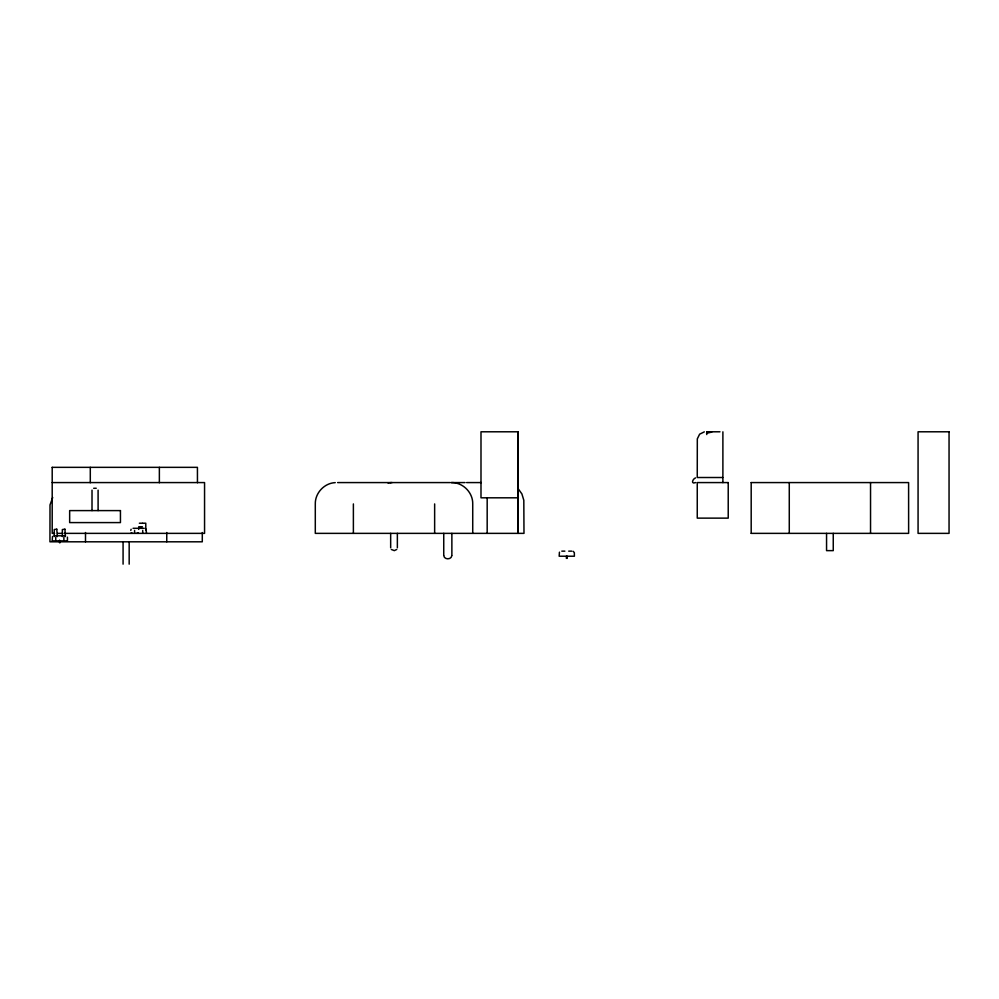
<?xml version="1.0" encoding="UTF-8"?>
<svg xmlns="http://www.w3.org/2000/svg" width="999" height="999" viewBox="0 0 999 999"><rect width="100%" height="100%" fill="white"/><g stroke="black" fill="none" stroke-linecap="round" stroke-linejoin="round"><path stroke-width="1.5" d="M518.131 533.366L518.144 431.793L518.144 497.814M130.782 530.419L131.131 529.245M397.365 547.789L397.365 533.366M92.02 490.109L92.008 510.601M451.835 555.669C451.411 559.865 444.205 559.865 443.781 555.669M52.485 536.438L52.198 540.871M559.44 552.16L559.165 556.218L574.388 556.218L574.338 552.647L573.151 551.298M52.71 497.514L50.012 504.932L49.95 541.808L202.285 541.808L202.31 532.529M396.74 549.45L394.318 550.636L391.296 549.45M706.793 433.241L711.75 432.08M707.692 432.08L709.09 431.805M708.503 431.818L706.793 432.117L710.951 432.08M695.554 477.897C692.856 478.633 690.309 484.64 695.704 482.579M387.987 482.979L390.621 482.629M704.32 431.868L699.625 434.178L697.314 438.861L697.252 477.51L722.727 477.51M707.03 432.08C711.363 431.668 705.132 431.993 706.793 434.553M93.681 488.286L96.241 488.261M335.239 482.629C324.35 483.104 315.06 493.019 315.297 503.921L315.297 533.366L523.988 533.366L523.813 500.249L521.89 493.918L518.031 488.536M390.734 482.629L392.058 482.579M706.668 431.793L711.875 431.793M712.737 431.793L719.967 431.793M52.223 467.345L197.427 467.345L197.452 482.742M52.198 482.579L204.558 482.579L204.558 533.366L64.061 533.366M337.637 482.579L450.387 482.579M451.311 482.579L465.072 482.579M466.595 482.579L481.356 482.579M751.211 482.579L908.603 482.579L908.628 533.366L751.211 533.366M518.169 497.814L480.994 497.814L480.994 431.793L518.169 431.793L518.156 533.366M139.373 523.214L142.382 523.214M142.77 523.214L145.767 523.214L145.817 530.469M142.382 526.773L138.749 526.773L138.711 529.408M133.054 528.296L144.243 528.296M56.731 529.183L54.233 529.532L54.208 536.588M64.86 529.183L62.35 529.557L62.338 536.588M54.595 533.366L52.198 533.366L52.198 467.345M57.555 533.366L61.626 533.366M54.233 535.789L65.41 535.789M52.51 540.871L67.133 540.871M561.8 551.148L564.86 551.148M568.718 551.148L571.765 551.148M451.361 482.579C462.774 482.28 473.014 492.495 472.727 503.921L472.727 533.366M64.923 529.183L65.434 536.588M56.793 529.183L57.305 536.588M146.079 529.12L146.516 533.366M98.089 490.109L98.102 510.601M67.433 537.175L67.445 540.871M390.671 547.789L390.659 533.366M870.541 482.579L870.541 533.366M833.253 533.366L833.253 550.636L826.56 550.636L826.56 533.366M789.272 482.579L789.272 533.366M751.186 482.579L751.186 533.366M722.889 431.818L722.889 482.579M567.195 556.218L567.195 558.404M566.383 556.218L566.383 558.404M487.175 497.814L487.175 533.366M451.873 533.366L451.873 555.207M443.743 533.366L443.743 555.207M434.64 503.921L434.64 533.366M353.384 503.921L353.384 533.366M166.758 532.529L166.758 541.808M159.365 467.345L159.365 482.742M142.707 530.419L142.707 533.366M138.337 532.704L138.337 533.366M137.325 532.704L137.325 533.366M134.59 530.419L134.59 533.366M131.781 533.366L131.781 532.704L130.769 533.366M129.171 541.808L129.171 564.16M123.077 541.808L123.077 564.16M90.297 467.345L90.297 482.742M85.502 532.529L85.502 541.808M63.886 537.312L63.886 540.871M60.127 542.694L59.503 540.109L59.515 542.694M55.757 537.312L55.757 540.871M710.988 431.88L709.652 431.93L710.976 431.93M949.05 431.793L918.069 431.793L918.069 533.366L949.05 533.366L949.05 431.793M728.221 482.579L697.252 482.579L697.252 518.131L728.221 518.131L728.221 482.579M120.442 510.601L69.655 510.601L69.655 522.589L120.442 522.589L120.442 510.601"/></g></svg>
